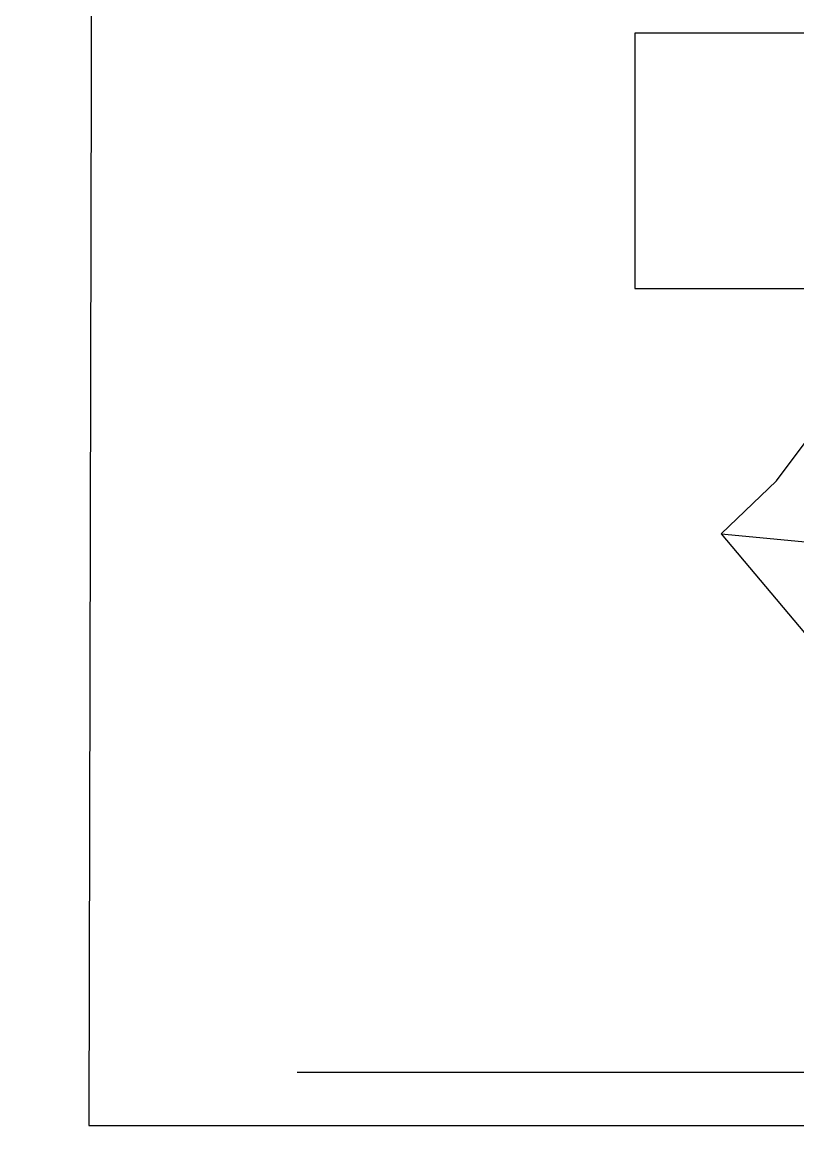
# Model space of a CAD drawing. Extents: x -1392 to 5791, y -3809 to 1722.
# Drawn here: x -0.8 to 94.6, y -1624.9 to -1486.3 of the extents above; entities that cross this region are included whole.
import ezdxf

# ---------------------------------------------------------------- set-up
doc = ezdxf.new("R2010")
doc.units = 0
doc.header["$MEASUREMENT"] = 0
doc.layers.add('G-ANNO-TTLB', color=7, linetype='Continuous', lineweight=0)
doc.layers.add('TYVEK', color=7, linetype='Continuous', lineweight=0)

msp = doc.modelspace()

# ---------------------------------------------------------------- hatches: boundary and pattern name
at = {"layer": 'G-ANNO-TTLB', "true_color": 0xff00ff, "transparency": 33554687}
h = msp.add_hatch(color=6, dxfattribs=at)
edge = h.paths.add_edge_path()
edge.add_spline(control_points=[(1773.02, -3692.6), (1773.02, -3692.6), (-1156.5, -3692.6), (-1156.5, -3692.6), (-1156.5, -3692.6), (-1156.5, -1235.6), (-1156.5, -1235.6), (-1156.5, -1235.6), (1773.02, -1235.6), (1773.02, -1235.6), (1773.02, -1235.6), (1773.02, -3692.6), (1773.02, -3692.6)], knot_values=[0, 0, 0, 0, 1, 1, 1, 2, 2, 2, 3, 3, 3, 4, 4, 4, 4], degree=3, periodic=0)
edge = h.paths.add_edge_path()
edge.add_spline(control_points=[(-1147.5, -1244.6), (-1147.5, -1244.6), (-1147.5, -3683.6), (-1147.5, -3683.6), (-1147.5, -3683.6), (1764.02, -3683.6), (1764.02, -3683.6), (1764.02, -3683.6), (1764.02, -1244.6), (1764.02, -1244.6), (1764.02, -1244.6), (-1147.5, -1244.6), (-1147.5, -1244.6)], knot_values=[0, 0, 0, 0, 1, 1, 1, 2, 2, 2, 3, 3, 3, 4, 4, 4, 4], degree=3, periodic=0)
edge.add_line((-1147.5, -1244.6), (-1147.5, -1244.6))

# ---------------------------------------------------------------- linework, layer by layer
at = {"layer": 'G-ANNO-TTLB'}
for points in [[(1773.02, -3692.6), (1773.02, -3692.6), (-1156.5, -3692.6), (-1156.5, -3692.6), (-1156.5, -3692.6), (-1156.5, -1235.6), (-1156.5, -1235.6), (-1156.5, -1235.6), (1773.02, -1235.6), (1773.02, -1235.6), (1773.02, -1235.6), (1773.02, -3692.6), (1773.02, -3692.6)], [(-1147.5, -1244.6), (-1147.5, -1244.6), (-1147.5, -3683.6), (-1147.5, -3683.6), (-1147.5, -3683.6), (1764.02, -3683.6), (1764.02, -3683.6), (1764.02, -3683.6), (1764.02, -1244.6), (1764.02, -1244.6), (1764.02, -1244.6), (-1147.5, -1244.6), (-1147.5, -1244.6)]]:
    msp.add_open_spline(points, degree=3, knots=[0, 0, 0, 0, 1, 1, 1, 2, 2, 2, 3, 3, 3, 4, 4, 4, 4], dxfattribs=at)
at = {"layer": 'TYVEK', "color": 1, "lineweight": 25, "true_color": 0xff0000}
for p, q in [((85.22, -1549.29), (200.2, -1560.22)), ((123.48, -1615.62), (33, -1615.62))]:
    msp.add_line(p, q, dxfattribs=at)
at = {"layer": 'TYVEK', "color": 18, "lineweight": 25, "true_color": 0x000000}
msp.add_lwpolyline([(105.84, -1622.18), (263.97, -1622.18), (263.97, -1456.27), (7.74, -1456.27), (7.37, -1622.18), (105.84, -1622.18)], dxfattribs=at)
at = {"layer": 'TYVEK', "color": 18, "lineweight": 30, "true_color": 0x000000}
msp.add_lwpolyline([(74.58, -1519.11), (202.81, -1519.11), (202.81, -1487.66), (74.58, -1487.66)], close=True, dxfattribs=at)
at = {"layer": 'TYVEK', "color": 1, "lineweight": 25, "true_color": 0xff0000}
for points in [[(85.25, -1549.29), (92.05, -1542.78), (99.61, -1532.7)], [(85.22, -1549.29), (99.62, -1566.43), (99.62, -1615.62)]]:
    msp.add_lwpolyline(points, dxfattribs=at)

doc.saveas('drawing.dxf')
